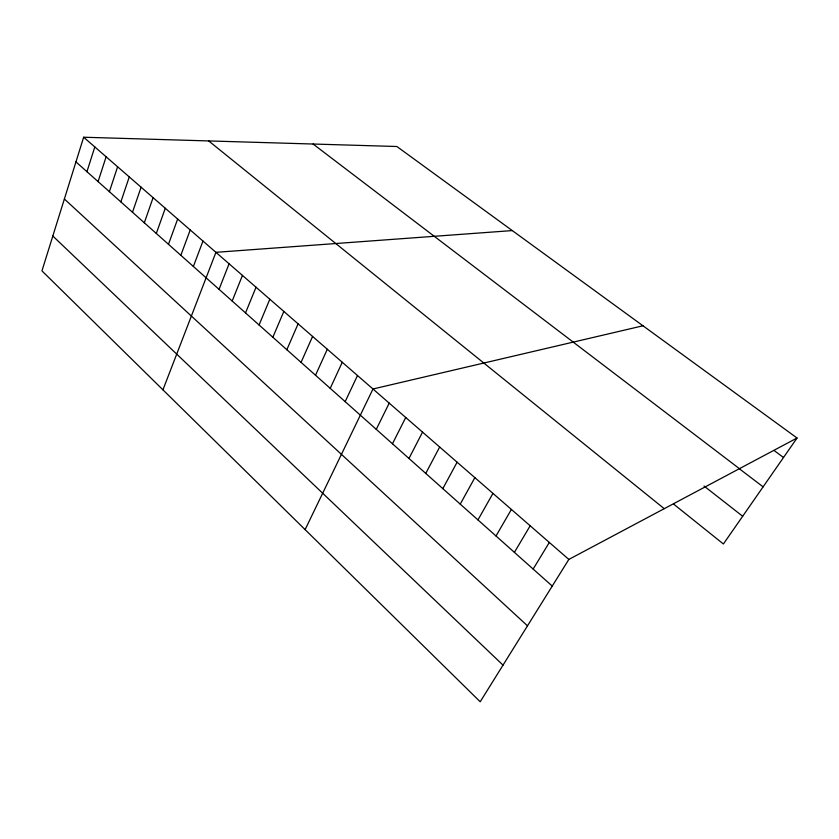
<?xml version="1.0" encoding="UTF-8"?>
<svg xmlns="http://www.w3.org/2000/svg" width="839" height="839" viewBox="0 0 839 839"><rect width="100%" height="100%" fill="white"/><g stroke="black" fill="none" stroke-linecap="round" stroke-linejoin="round"><path stroke-width="1.26" d="M83.648 137.229L41.95 270.871L480.202 701.771L568.842 559.424L797.05 438.021L396.878 146.51L83.648 137.229L568.842 559.424M86.941 171.68L94.807 146.94M98.079 181.612L106.123 156.788M109.395 191.68L117.607 166.783M120.858 201.895L129.269 176.924M132.499 212.257L141.088 187.212M144.318 222.786L153.097 197.658M156.306 233.462L165.283 208.261M168.471 244.296L177.658 219.031M180.825 255.297L190.222 229.959M193.369 266.466L202.975 241.066M162.944 389.831L215.927 252.329L512.283 230.578M219.042 289.329L229.089 263.782M232.183 301.033L242.45 275.412M245.523 312.916L256.031 287.232M259.073 324.987L269.822 299.229M272.853 337.247L283.844 311.437M286.844 349.716L298.097 323.833M301.065 362.375L312.58 336.439M315.516 375.253L327.304 349.244M330.22 388.342L342.27 362.28M345.154 401.64L357.498 375.526M305.113 529.619L372.977 388.992L642.978 325.784M376.271 429.348L389.212 403.119M392.463 443.779L405.73 417.497M408.96 458.461L422.552 432.127M425.74 473.416L439.667 447.03M442.835 488.634L457.108 462.205M460.233 504.134L474.864 477.653M477.957 519.918L492.954 493.395M496.017 535.995L511.391 509.441M514.401 552.377L530.175 525.78M533.143 569.062L549.325 542.445M797.05 438.021L723.396 543.987L673.581 504.061M774.061 450.491L783.511 457.496M313.094 144.035L739.432 468.676M739.62 468.97L763.112 486.851M704.026 486.033L742.672 516.247M208.68 140.931L664.236 508.675M75.95 161.896L552.251 586.073M64.372 199L527.49 625.831M52.826 236.032L503.022 665.128"/></g></svg>
